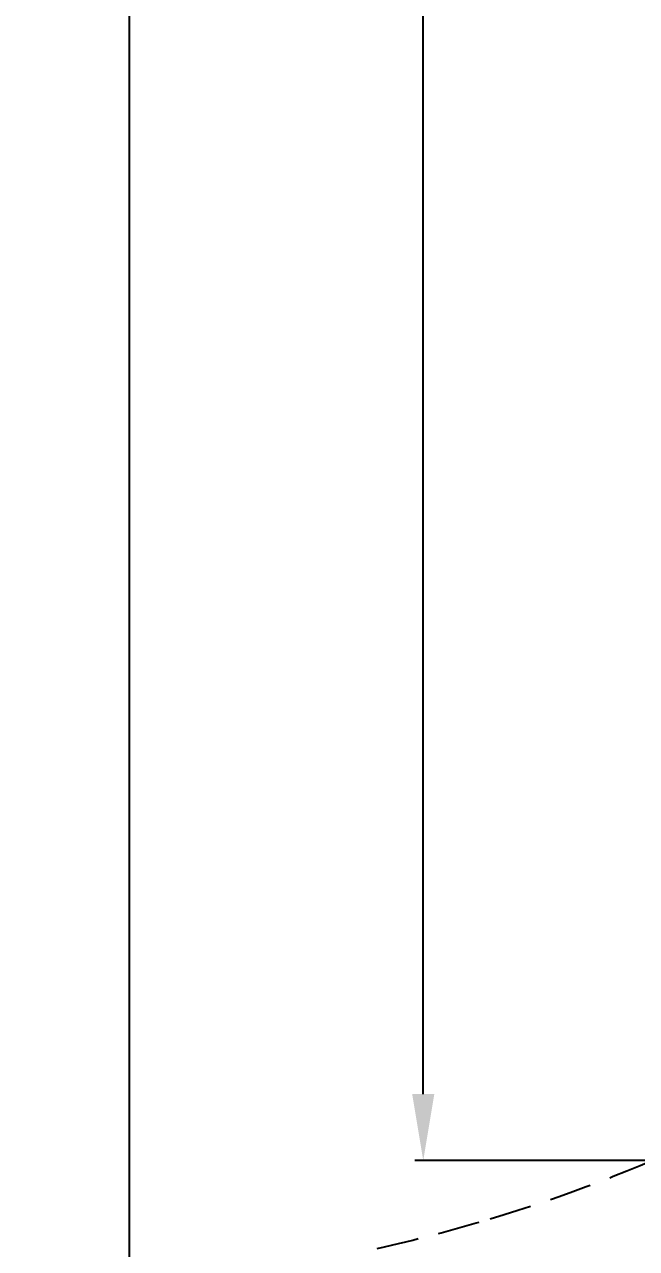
# Model space of a CAD drawing. Header units: millimetres. Extents: x 1233 to 2351, y 1180 to 1535.
# Drawn here: x 1505.28 to 1523.73, y 1293.92 to 1330.81 of the extents above; entities that cross this region are included whole.
import ezdxf

# ---------------------------------------------------------------- set-up
doc = ezdxf.new("R2010")
doc.units = ezdxf.units.MM
doc.linetypes.add('HIDDEN', pattern=[9.525, 6.35, -3.175])
doc.linetypes.add('HIDDEN2', pattern=[0.1875, 0.125, -0.0625])
doc.layers.add('Dimension', color=3, linetype='Continuous')
doc.layers.add('Hidden Line', color=1, linetype='HIDDEN2')
doc.styles.get("Standard").update_dxf_attribs({"font": 'arial.ttf'})
doc.dimstyles.new('Standard$0', dxfattribs={"dimtxt": 2.3, "dimasz": 2, "dimexe": 1, "dimexo": 1, "dimgap": 1, "dimtad": 0, "dimtih": 1, "dimtoh": 1, "dimdec": 1, "dimzin": 0, "dimdsep": 46, "dimtxsty": 'Standard', "dimcen": 0, "dimclrd": 4, "dimclre": 4, "dimclrt": 4, "dimadec": 1, "dimazin": 0, "dimtfac": 1, "dimtdec": 1, "dimtofl": 0, "dimtmove": 0, "dimatfit": 0, "dimfxl": 1, "dimtolj": 1, "dimtzin": 0, "dimarcsym": 0})

# ---------------------------------------------------------------- blocks, each defined once
blk = doc.blocks.new('*D182')
at = {"layer": 'Defpoints', "color": 0, "ltscale": 1000, "transparency": 16777216}
for p in [(1508.444, 1451.229), (1545.729, 1451.229), (1593.937, 1285.364)]:
    blk.add_point(p, dxfattribs=at)
at = {"layer": 'Dimension', "color": 3, "lineweight": -2, "ltscale": 1000, "transparency": 16777216}
for p, q in [((1545.479, 1451.229), (1508.194, 1451.229)), ((1508.444, 1287.364), (1508.444, 1449.229)), ((1593.687, 1285.364), (1508.194, 1285.364))]:
    blk.add_line(p, q, dxfattribs=at)
at = {"layer": 'Dimension', "color": 3, "ltscale": 1000, "transparency": 16777216}
for points in [[(1508.111, 1449.229), (1508.778, 1449.229), (1508.444, 1451.229)], [(1508.111, 1287.364), (1508.778, 1287.364), (1508.444, 1285.364)]]:
    blk.add_solid(points, dxfattribs=at)
at = {"layer": 'Dimension', "ltscale": 1000, "transparency": 16777216, "insert": (1506.918, 1368.296), "char_height": 2.5, "attachment_point": 5, "rotation": 90}
blk.add_mtext('\\A1;166±2', dxfattribs=at)
blk = doc.blocks.new('*D268')
at = {"layer": 'Defpoints', "color": 0, "ltscale": 1000, "transparency": 16777216}
for p in [(1517.3, 1401.493), (1525.615, 1401.493), (1524.635, 1296.577)]:
    blk.add_point(p, dxfattribs=at)
at = {"layer": 'Dimension', "color": 3, "lineweight": -2, "ltscale": 1000, "transparency": 16777216}
for p, q in [((1525.365, 1401.493), (1517.05, 1401.493)), ((1517.3, 1298.577), (1517.3, 1399.493)), ((1524.385, 1296.577), (1517.05, 1296.577))]:
    blk.add_line(p, q, dxfattribs=at)
at = {"layer": 'Dimension', "color": 3, "ltscale": 1000, "transparency": 16777216}
for points in [[(1516.967, 1399.493), (1517.634, 1399.493), (1517.3, 1401.493)], [(1516.967, 1298.577), (1517.634, 1298.577), (1517.3, 1296.577)]]:
    blk.add_solid(points, dxfattribs=at)
at = {"layer": 'Dimension', "ltscale": 1000, "transparency": 16777216, "insert": (1515.774, 1349.035), "char_height": 2.5, "attachment_point": 5, "rotation": 90}
blk.add_mtext('\\A1;105±2', dxfattribs=at)

msp = doc.modelspace()

# ---------------------------------------------------------------- linework, layer by layer
at = {"layer": 'Hidden Line', "linetype": 'HIDDEN', "ltscale": 0.2}
for centre, radius, start, end in [((1506.4766, 1337.94482), 45, 286.583307, 295.471059), ((1503.89582, 1346.61111), 54.04241, 282.850285, 286.583307)]:
    msp.add_arc(centre, radius, start, end, dxfattribs=at)

# ---------------------------------------------------------------- dimensions: what is measured, and where the dimension line sits
at = {"layer": 'Dimension', "color": 40, "ltscale": 1000, "true_color": 0xf8d731}
for base, p1, p2, picture, middle in [((1508.44439, 1451.22907), (1593.93734, 1285.36358), (1545.72869, 1451.22907), '*D182', (1506.91796, 1368.29633)), ((1517.30023, 1401.49318), (1524.63508, 1296.57687), (1525.61508, 1401.49318), '*D268', (1515.7738, 1349.03503))]:
    dim = msp.add_linear_dim(base=base, p1=p1, p2=p2, angle=90, dimstyle='Standard$0', override={"dimtxt": 2.5, "dimexe": 0.25, "dimexo": 0.25, "dimgap": 0.25, "dimtad": 1, "dimtih": 0, "dimtoh": 0, "dimdec": 0, "dimclrd": 3, "dimclre": 3, "dimclrt": 256, "dimadec": 0, "dimtol": 1, "dimtp": 2, "dimtm": 2, "dimtdec": 0, "dimatfit": 3, "dimfxl": 1.25, "dimarcsym": 2}, dxfattribs=at)
    dim.commit()
    dim.dimension.update_dxf_attribs({"geometry": picture, "text_midpoint": middle})

doc.saveas('drawing.dxf')
